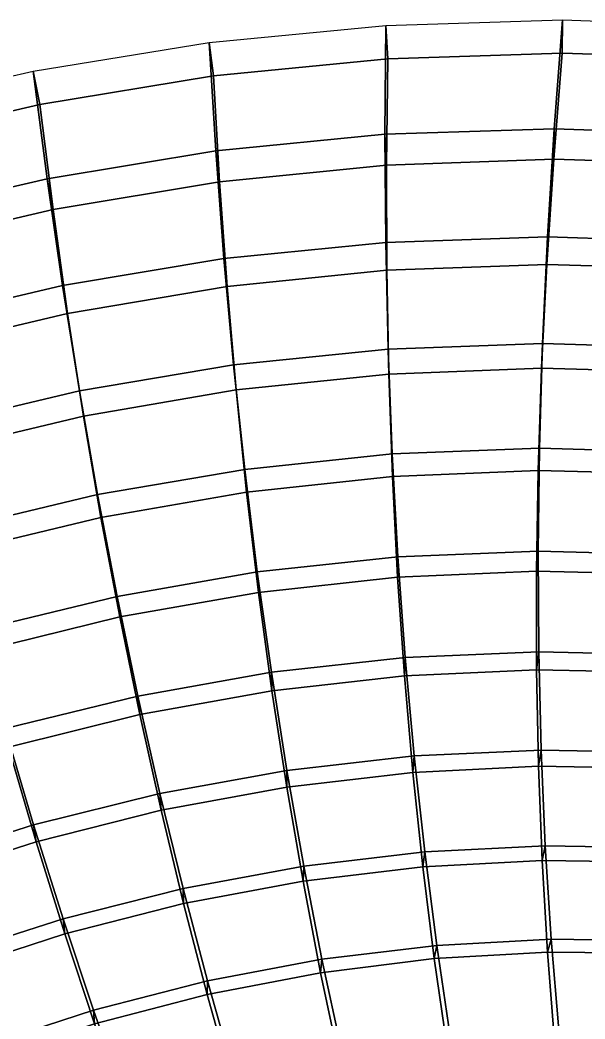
# Model space of a CAD drawing. Header units: metres. Extents: x -2184624 to 1125696, y -1900362 to 1900362.
# Drawn here: x -694878 to -334246, y 1262434 to 1900362 of the extents above; entities that cross this region are included whole.
import ezdxf

# ---------------------------------------------------------------- set-up
doc = ezdxf.new("R2010")
doc.units = ezdxf.units.M

msp = doc.modelspace()

# ---------------------------------------------------------------- linework, layer by layer
for points in [[(-569931, 1816729.9, 70168.75), (-574126.9, 1886046.1, 12712.228), (-461396.97, 1896931.4, 12806.218), (-461942.06, 1827356, 69357.95)], [(-571383.5, 1864664.4, -12712.228), (-574126.9, 1886046.1, 12712.228), (-461396.97, 1896931.4, 12806.218), (-460078.28, 1875638.9, -12806.218)], [(-461942.06, 1827356, 69357.95), (-461396.97, 1896931.4, 12806.218), (-348709.4, 1900361.6, 12905.815), (-354026.88, 1830823.5, 68517.164)], [(-460078.28, 1875638.9, -12806.218), (-461396.97, 1896931.4, 12806.218), (-461942.06, 1827356, 69357.95), (-460850, 1807739.5, 44878.945)], [(-460850, 1807739.5, 44878.945), (-461942.06, 1827356, 69357.95), (-461396.97, 1896931.4, 12806.218), (-460078.28, 1875638.9, -12806.218)], [(-460078.28, 1875638.9, -12806.218), (-461396.97, 1896931.4, 12806.218), (-348709.4, 1900361.6, 12905.815), (-348801.84, 1879269.9, -12905.815)], [(-348801.84, 1879269.9, -12905.815), (-348709.4, 1900361.6, 12905.815), (-354026.88, 1830823.5, 68517.164), (-354244.62, 1811391.8, 43828.227)], [(-354244.62, 1811391.8, 43828.227), (-354026.88, 1830823.5, 68517.164), (-348709.4, 1900361.6, 12905.815), (-348801.84, 1879269.9, -12905.815)], [(-354026.88, 1830823.5, 68517.164), (-348709.4, 1900361.6, 12905.815), (-236566.45, 1896336, 13011.312), (-246670.73, 1827132, 67645.53)], [(-348801.84, 1879269.9, -12905.815), (-348709.4, 1900361.6, 12905.815), (-236566.45, 1896336, 13011.312), (-238047.27, 1875557.5, -13011.312)], [(-677513.8, 1798973.6, 70950.87), (-686402.1, 1867736.5, 12623.59), (-574126.9, 1886046.1, 12712.228), (-569931, 1816729.9, 70168.75)], [(-682229.4, 1846375.8, -12623.59), (-686402.1, 1867736.5, 12623.59), (-574126.9, 1886046.1, 12712.228), (-571383.5, 1864664.4, -12712.228)], [(-571383.5, 1864664.4, -12712.228), (-574126.9, 1886046.1, 12712.228), (-569931, 1816729.9, 70168.75), (-567518.4, 1797033.4, 45887.91)], [(-567518.4, 1797033.4, 45887.91), (-569931, 1816729.9, 70168.75), (-574126.9, 1886046.1, 12712.228), (-571383.5, 1864664.4, -12712.228)], [(-567518.4, 1797033.4, 45887.91), (-571383.5, 1864664.4, -12712.228), (-460078.28, 1875638.9, -12806.218), (-460850, 1807739.5, 44878.945)], [(-460850, 1807739.5, 44878.945), (-460078.28, 1875638.9, -12806.218), (-348801.84, 1879269.9, -12905.815), (-354244.62, 1811391.8, 43828.227)], [(-354244.62, 1811391.8, 43828.227), (-348801.84, 1879269.9, -12905.815), (-238047.27, 1875557.5, -13011.312), (-248178.98, 1807991, 42734.223)], [(-784214.56, 1774145.4, 71704.57), (-797729.2, 1842064.1, 12540.068), (-686402.1, 1867736.5, 12623.59), (-677513.8, 1798973.6, 70950.87)], [(-792130.7, 1820833.1, -12540.068), (-797729.2, 1842064.1, 12540.068), (-686402.1, 1867736.5, 12623.59), (-682229.4, 1846375.8, -12623.59)], [(-682229.4, 1846375.8, -12623.59), (-686402.1, 1867736.5, 12623.59), (-677513.8, 1798973.6, 70950.87), (-673778.06, 1779299.9, 46857)], [(-673778.06, 1779299.9, 46857), (-677513.8, 1798973.6, 70950.87), (-686402.1, 1867736.5, 12623.59), (-682229.4, 1846375.8, -12623.59)], [(-673778.06, 1779299.9, 46857), (-682229.4, 1846375.8, -12623.59), (-571383.5, 1864664.4, -12712.228), (-567518.4, 1797033.4, 45887.91)], [(-779160.8, 1754595.6, 47786.938), (-792130.7, 1820833.1, -12540.068), (-682229.4, 1846375.8, -12623.59), (-673778.06, 1779299.9, 46857)], [(-564725.6, 1747965.8, 123217.63), (-569931, 1816729.9, 70168.75), (-461942.06, 1827356, 69357.95), (-461426.62, 1758331.9, 121488.4)], [(-567518.4, 1797033.4, 45887.91), (-569931, 1816729.9, 70168.75), (-461942.06, 1827356, 69357.95), (-460850, 1807739.5, 44878.945)], [(-460850, 1807739.5, 44878.945), (-461942.06, 1827356, 69357.95), (-569931, 1816729.9, 70168.75), (-567518.4, 1797033.4, 45887.91)], [(-461426.62, 1758331.9, 121488.4), (-461942.06, 1827356, 69357.95), (-354026.88, 1830823.5, 68517.164), (-358233.4, 1761833.9, 119692.305)], [(-460850, 1807739.5, 44878.945), (-461942.06, 1827356, 69357.95), (-354026.88, 1830823.5, 68517.164), (-354244.62, 1811391.8, 43828.227)], [(-354244.62, 1811391.8, 43828.227), (-354026.88, 1830823.5, 68517.164), (-461942.06, 1827356, 69357.95), (-460850, 1807739.5, 44878.945)], [(-460850, 1807739.5, 44878.945), (-461942.06, 1827356, 69357.95), (-461426.62, 1758331.9, 121488.4), (-460650.06, 1740641.1, 97641.68)], [(-460650.06, 1740641.1, 97641.68), (-461426.62, 1758331.9, 121488.4), (-461942.06, 1827356, 69357.95), (-460850, 1807739.5, 44878.945)], [(-354244.62, 1811391.8, 43828.227), (-354026.88, 1830823.5, 68517.164), (-358233.4, 1761833.9, 119692.305), (-358654.16, 1744327.1, 95627.555)], [(-358654.16, 1744327.1, 95627.555), (-358233.4, 1761833.9, 119692.305), (-354026.88, 1830823.5, 68517.164), (-354244.62, 1811391.8, 43828.227)], [(-358233.4, 1761833.9, 119692.305), (-354026.88, 1830823.5, 68517.164), (-246670.73, 1827132, 67645.53), (-255613.52, 1758473.2, 117825.12)], [(-354244.62, 1811391.8, 43828.227), (-354026.88, 1830823.5, 68517.164), (-246670.73, 1827132, 67645.53), (-248178.98, 1807991, 42734.223)], [(-248178.98, 1807991, 42734.223), (-246670.73, 1827132, 67645.53), (-354026.88, 1830823.5, 68517.164), (-354244.62, 1811391.8, 43828.227)], [(-667666.44, 1730762.2, 124881.97), (-677513.8, 1798973.6, 70950.87), (-569931, 1816729.9, 70168.75), (-564725.6, 1747965.8, 123217.63)], [(-673778.06, 1779299.9, 46857), (-677513.8, 1798973.6, 70950.87), (-569931, 1816729.9, 70168.75), (-567518.4, 1797033.4, 45887.91)], [(-567518.4, 1797033.4, 45887.91), (-569931, 1816729.9, 70168.75), (-677513.8, 1798973.6, 70950.87), (-673778.06, 1779299.9, 46857)], [(-567518.4, 1797033.4, 45887.91), (-569931, 1816729.9, 70168.75), (-564725.6, 1747965.8, 123217.63), (-562742.6, 1730189, 99576.77)], [(-562742.6, 1730189, 99576.77), (-564725.6, 1747965.8, 123217.63), (-569931, 1816729.9, 70168.75), (-567518.4, 1797033.4, 45887.91)], [(-562742.6, 1730189, 99576.77), (-567518.4, 1797033.4, 45887.91), (-460850, 1807739.5, 44878.945), (-460650.06, 1740641.1, 97641.68)], [(-460650.06, 1740641.1, 97641.68), (-460850, 1807739.5, 44878.945), (-354244.62, 1811391.8, 43828.227), (-358654.16, 1744327.1, 95627.555)], [(-358654.16, 1744327.1, 95627.555), (-354244.62, 1811391.8, 43828.227), (-248178.98, 1807991, 42734.223), (-257214.58, 1741250.2, 93529.414)], [(-769790.5, 1706774.8, 126482.67), (-784214.56, 1774145.4, 71704.57), (-677513.8, 1798973.6, 70950.87), (-667666.44, 1730762.2, 124881.97)], [(-779160.8, 1754595.6, 47786.938), (-784214.56, 1774145.4, 71704.57), (-677513.8, 1798973.6, 70950.87), (-673778.06, 1779299.9, 46857)], [(-673778.06, 1779299.9, 46857), (-677513.8, 1798973.6, 70950.87), (-784214.56, 1774145.4, 71704.57), (-779160.8, 1754595.6, 47786.938)], [(-673778.06, 1779299.9, 46857), (-677513.8, 1798973.6, 70950.87), (-667666.44, 1730762.2, 124881.97), (-664475.3, 1712995.5, 101435.375)], [(-664475.3, 1712995.5, 101435.375), (-667666.44, 1730762.2, 124881.97), (-677513.8, 1798973.6, 70950.87), (-673778.06, 1779299.9, 46857)], [(-664475.3, 1712995.5, 101435.375), (-673778.06, 1779299.9, 46857), (-567518.4, 1797033.4, 45887.91), (-562742.6, 1730189, 99576.77)], [(-765396.9, 1689112, 103219.25), (-779160.8, 1754595.6, 47786.938), (-673778.06, 1779299.9, 46857), (-664475.3, 1712995.5, 101435.375)], [(-459881.34, 1690261.4, 169125.3), (-461426.62, 1758331.9, 121488.4), (-358233.4, 1761833.9, 119692.305), (-361331.38, 1693804.5, 166369.38)], [(-460650.06, 1740641.1, 97641.68), (-461426.62, 1758331.9, 121488.4), (-358233.4, 1761833.9, 119692.305), (-358654.16, 1744327.1, 95627.555)], [(-358654.16, 1744327.1, 95627.555), (-358233.4, 1761833.9, 119692.305), (-461426.62, 1758331.9, 121488.4), (-460650.06, 1740641.1, 97641.68)], [(-358654.16, 1744327.1, 95627.555), (-358233.4, 1761833.9, 119692.305), (-361331.38, 1693804.5, 166369.38), (-361970.25, 1678026.5, 142852.28)], [(-361970.25, 1678026.5, 142852.28), (-361331.38, 1693804.5, 166369.38), (-358233.4, 1761833.9, 119692.305), (-358654.16, 1744327.1, 95627.555)], [(-361331.38, 1693804.5, 166369.38), (-358233.4, 1761833.9, 119692.305), (-255613.52, 1758473.2, 117825.12), (-263367.62, 1690779.8, 163501.48)], [(-358654.16, 1744327.1, 95627.555), (-358233.4, 1761833.9, 119692.305), (-255613.52, 1758473.2, 117825.12), (-257214.58, 1741250.2, 93529.414)], [(-257214.58, 1741250.2, 93529.414), (-255613.52, 1758473.2, 117825.12), (-358233.4, 1761833.9, 119692.305), (-358654.16, 1744327.1, 95627.555)], [(-558566.75, 1680146.1, 171775.36), (-564725.6, 1747965.8, 123217.63), (-461426.62, 1758331.9, 121488.4), (-459881.34, 1690261.4, 169125.3)], [(-562742.6, 1730189, 99576.77), (-564725.6, 1747965.8, 123217.63), (-461426.62, 1758331.9, 121488.4), (-460650.06, 1740641.1, 97641.68)], [(-460650.06, 1740641.1, 97641.68), (-461426.62, 1758331.9, 121488.4), (-564725.6, 1747965.8, 123217.63), (-562742.6, 1730189, 99576.77)], [(-460650.06, 1740641.1, 97641.68), (-461426.62, 1758331.9, 121488.4), (-459881.34, 1690261.4, 169125.3), (-459421.53, 1674297.9, 145832.98)], [(-459421.53, 1674297.9, 145832.98), (-459881.34, 1690261.4, 169125.3), (-461426.62, 1758331.9, 121488.4), (-460650.06, 1740641.1, 97641.68)], [(-656940.7, 1663483, 174323.25), (-667666.44, 1730762.2, 124881.97), (-564725.6, 1747965.8, 123217.63), (-558566.75, 1680146.1, 171775.36)], [(-664475.3, 1712995.5, 101435.375), (-667666.44, 1730762.2, 124881.97), (-564725.6, 1747965.8, 123217.63), (-562742.6, 1730189, 99576.77)], [(-562742.6, 1730189, 99576.77), (-564725.6, 1747965.8, 123217.63), (-667666.44, 1730762.2, 124881.97), (-664475.3, 1712995.5, 101435.375)], [(-562742.6, 1730189, 99576.77), (-564725.6, 1747965.8, 123217.63), (-558566.75, 1680146.1, 171775.36), (-557000.75, 1664089.1, 148695.33)], [(-557000.75, 1664089.1, 148695.33), (-558566.75, 1680146.1, 171775.36), (-564725.6, 1747965.8, 123217.63), (-562742.6, 1730189, 99576.77)], [(-459421.53, 1674297.9, 145832.98), (-460650.06, 1740641.1, 97641.68), (-358654.16, 1744327.1, 95627.555), (-361970.25, 1678026.5, 142852.28)], [(-361970.25, 1678026.5, 142852.28), (-358654.16, 1744327.1, 95627.555), (-257214.58, 1741250.2, 93529.414), (-265090.12, 1675281.2, 139746.39)], [(-557000.75, 1664089.1, 148695.33), (-562742.6, 1730189, 99576.77), (-460650.06, 1740641.1, 97641.68), (-459421.53, 1674297.9, 145832.98)], [(-754561.44, 1640321.9, 176772), (-769790.5, 1706774.8, 126482.67), (-667666.44, 1730762.2, 124881.97), (-656940.7, 1663483, 174323.25)], [(-765396.9, 1689112, 103219.25), (-769790.5, 1706774.8, 126482.67), (-667666.44, 1730762.2, 124881.97), (-664475.3, 1712995.5, 101435.375)], [(-664475.3, 1712995.5, 101435.375), (-667666.44, 1730762.2, 124881.97), (-769790.5, 1706774.8, 126482.67), (-765396.9, 1689112, 103219.25)], [(-664475.3, 1712995.5, 101435.375), (-667666.44, 1730762.2, 124881.97), (-656940.7, 1663483, 174323.25), (-654267.7, 1647422.8, 151443.6)], [(-654267.7, 1647422.8, 151443.6), (-656940.7, 1663483, 174323.25), (-667666.44, 1730762.2, 124881.97), (-664475.3, 1712995.5, 101435.375)], [(-654267.7, 1647422.8, 151443.6), (-664475.3, 1712995.5, 101435.375), (-562742.6, 1730189, 99576.77), (-557000.75, 1664089.1, 148695.33)], [(-750787.3, 1624345.6, 154081.4), (-765396.9, 1689112, 103219.25), (-664475.3, 1712995.5, 101435.375), (-654267.7, 1647422.8, 151443.6)], [(-457296.6, 1623298.4, 212421.2), (-459881.34, 1690261.4, 169125.3), (-361331.38, 1693804.5, 166369.38), (-363297.53, 1626891.1, 208712.38)], [(-459421.53, 1674297.9, 145832.98), (-459881.34, 1690261.4, 169125.3), (-361331.38, 1693804.5, 166369.38), (-361970.25, 1678026.5, 142852.28)], [(-361970.25, 1678026.5, 142852.28), (-361331.38, 1693804.5, 166369.38), (-459881.34, 1690261.4, 169125.3), (-459421.53, 1674297.9, 145832.98)], [(-361970.25, 1678026.5, 142852.28), (-361331.38, 1693804.5, 166369.38), (-363297.53, 1626891.1, 208712.38), (-364169.53, 1612672.1, 185676.16)], [(-364169.53, 1612672.1, 185676.16), (-363297.53, 1626891.1, 208712.38), (-361331.38, 1693804.5, 166369.38), (-361970.25, 1678026.5, 142852.28)], [(-363297.53, 1626891.1, 208712.38), (-361331.38, 1693804.5, 166369.38), (-263367.62, 1690779.8, 163501.48), (-269894.38, 1624206, 204850.28)], [(-361970.25, 1678026.5, 142852.28), (-361331.38, 1693804.5, 166369.38), (-263367.62, 1690779.8, 163501.48), (-265090.12, 1675281.2, 139746.39)], [(-265090.12, 1675281.2, 139746.39), (-263367.62, 1690779.8, 163501.48), (-361331.38, 1693804.5, 166369.38), (-361970.25, 1678026.5, 142852.28)], [(-551457.7, 1613423.1, 215984.77), (-558566.75, 1680146.1, 171775.36), (-459881.34, 1690261.4, 169125.3), (-457296.6, 1623298.4, 212421.2)], [(-557000.75, 1664089.1, 148695.33), (-558566.75, 1680146.1, 171775.36), (-459881.34, 1690261.4, 169125.3), (-459421.53, 1674297.9, 145832.98)], [(-459421.53, 1674297.9, 145832.98), (-459881.34, 1690261.4, 169125.3), (-558566.75, 1680146.1, 171775.36), (-557000.75, 1664089.1, 148695.33)], [(-459421.53, 1674297.9, 145832.98), (-459881.34, 1690261.4, 169125.3), (-457296.6, 1623298.4, 212421.2), (-457156.66, 1608890.4, 189615.14)], [(-457156.66, 1608890.4, 189615.14), (-457296.6, 1623298.4, 212421.2), (-459881.34, 1690261.4, 169125.3), (-459421.53, 1674297.9, 145832.98)], [(-645351.1, 1597284.8, 219409.08), (-656940.7, 1663483, 174323.25), (-558566.75, 1680146.1, 171775.36), (-551457.7, 1613423.1, 215984.77)], [(-654267.7, 1647422.8, 151443.6), (-656940.7, 1663483, 174323.25), (-558566.75, 1680146.1, 171775.36), (-557000.75, 1664089.1, 148695.33)], [(-557000.75, 1664089.1, 148695.33), (-558566.75, 1680146.1, 171775.36), (-656940.7, 1663483, 174323.25), (-654267.7, 1647422.8, 151443.6)], [(-557000.75, 1664089.1, 148695.33), (-558566.75, 1680146.1, 171775.36), (-551457.7, 1613423.1, 215984.77), (-550299.56, 1598913.4, 193396.17)], [(-550299.56, 1598913.4, 193396.17), (-551457.7, 1613423.1, 215984.77), (-558566.75, 1680146.1, 171775.36), (-557000.75, 1664089.1, 148695.33)], [(-457156.66, 1608890.4, 189615.14), (-459421.53, 1674297.9, 145832.98), (-361970.25, 1678026.5, 142852.28), (-364169.53, 1612672.1, 185676.16)], [(-364169.53, 1612672.1, 185676.16), (-361970.25, 1678026.5, 142852.28), (-265090.12, 1675281.2, 139746.39), (-271765.2, 1610265.5, 181570.5)], [(-550299.56, 1598913.4, 193396.17), (-557000.75, 1664089.1, 148695.33), (-459421.53, 1674297.9, 145832.98), (-457156.66, 1608890.4, 189615.14)], [(-738551.44, 1574930.5, 222698.05), (-754561.44, 1640321.9, 176772), (-656940.7, 1663483, 174323.25), (-645351.1, 1597284.8, 219409.08)], [(-750787.3, 1624345.6, 154081.4), (-754561.44, 1640321.9, 176772), (-656940.7, 1663483, 174323.25), (-654267.7, 1647422.8, 151443.6)], [(-654267.7, 1647422.8, 151443.6), (-656940.7, 1663483, 174323.25), (-754561.44, 1640321.9, 176772), (-750787.3, 1624345.6, 154081.4)], [(-654267.7, 1647422.8, 151443.6), (-656940.7, 1663483, 174323.25), (-645351.1, 1597284.8, 219409.08), (-643174.9, 1582757.8, 197025.89)], [(-643174.9, 1582757.8, 197025.89), (-645351.1, 1597284.8, 219409.08), (-656940.7, 1663483, 174323.25), (-654267.7, 1647422.8, 151443.6)], [(-643174.9, 1582757.8, 197025.89), (-654267.7, 1647422.8, 151443.6), (-557000.75, 1664089.1, 148695.33), (-550299.56, 1598913.4, 193396.17)], [(-735363.3, 1560468.2, 200508.73), (-750787.3, 1624345.6, 154081.4), (-654267.7, 1647422.8, 151443.6), (-643174.9, 1582757.8, 197025.89)], [(-453667.4, 1557584.4, 251546.5), (-457296.6, 1623298.4, 212421.2), (-363297.53, 1626891.1, 208712.38), (-364114.47, 1561234.1, 246901.97)], [(-457156.66, 1608890.4, 189615.14), (-457296.6, 1623298.4, 212421.2), (-363297.53, 1626891.1, 208712.38), (-364169.53, 1612672.1, 185676.16)], [(-364169.53, 1612672.1, 185676.16), (-363297.53, 1626891.1, 208712.38), (-457296.6, 1623298.4, 212421.2), (-457156.66, 1608890.4, 189615.14)], [(-364169.53, 1612672.1, 185676.16), (-363297.53, 1626891.1, 208712.38), (-364114.47, 1561234.1, 246901.97), (-365234.78, 1548428.1, 224288.28)], [(-365234.78, 1548428.1, 224288.28), (-364114.47, 1561234.1, 246901.97), (-363297.53, 1626891.1, 208712.38), (-364169.53, 1612672.1, 185676.16)], [(-364169.53, 1612672.1, 185676.16), (-363297.53, 1626891.1, 208712.38), (-269894.38, 1624206, 204850.28), (-271765.2, 1610265.5, 181570.5)], [(-271765.2, 1610265.5, 181570.5), (-269894.38, 1624206, 204850.28), (-363297.53, 1626891.1, 208712.38), (-364169.53, 1612672.1, 185676.16)], [(-364114.47, 1561234.1, 246901.97), (-363297.53, 1626891.1, 208712.38), (-269894.38, 1624206, 204850.28), (-275163.78, 1558893, 242063)], [(-543405.44, 1547935.1, 256006.86), (-551457.7, 1613423.1, 215984.77), (-457296.6, 1623298.4, 212421.2), (-453667.4, 1557584.4, 251546.5)], [(-550299.56, 1598913.4, 193396.17), (-551457.7, 1613423.1, 215984.77), (-457296.6, 1623298.4, 212421.2), (-457156.66, 1608890.4, 189615.14)], [(-457156.66, 1608890.4, 189615.14), (-457296.6, 1623298.4, 212421.2), (-551457.7, 1613423.1, 215984.77), (-550299.56, 1598913.4, 193396.17)], [(-457156.66, 1608890.4, 189615.14), (-457296.6, 1623298.4, 212421.2), (-453667.4, 1557584.4, 251546.5), (-453851.9, 1544584.1, 229167.03)], [(-453851.9, 1544584.1, 229167.03), (-453667.4, 1557584.4, 251546.5), (-457296.6, 1623298.4, 212421.2), (-457156.66, 1608890.4, 189615.14)], [(-632915.75, 1532305.2, 260291.06), (-645351.1, 1597284.8, 219409.08), (-551457.7, 1613423.1, 215984.77), (-543405.44, 1547935.1, 256006.86)], [(-643174.9, 1582757.8, 197025.89), (-645351.1, 1597284.8, 219409.08), (-551457.7, 1613423.1, 215984.77), (-550299.56, 1598913.4, 193396.17)], [(-550299.56, 1598913.4, 193396.17), (-551457.7, 1613423.1, 215984.77), (-645351.1, 1597284.8, 219409.08), (-643174.9, 1582757.8, 197025.89)], [(-550299.56, 1598913.4, 193396.17), (-551457.7, 1613423.1, 215984.77), (-543405.44, 1547935.1, 256006.86), (-542649.2, 1534823.4, 233848.83)], [(-542649.2, 1534823.4, 233848.83), (-543405.44, 1547935.1, 256006.86), (-551457.7, 1613423.1, 215984.77), (-550299.56, 1598913.4, 193396.17)], [(-542649.2, 1534823.4, 233848.83), (-550299.56, 1598913.4, 193396.17), (-457156.66, 1608890.4, 189615.14), (-453851.9, 1544584.1, 229167.03)], [(-453851.9, 1544584.1, 229167.03), (-457156.66, 1608890.4, 189615.14), (-364169.53, 1612672.1, 185676.16), (-365234.78, 1548428.1, 224288.28)], [(-365234.78, 1548428.1, 224288.28), (-364169.53, 1612672.1, 185676.16), (-271765.2, 1610265.5, 181570.5), (-277208.47, 1546366.2, 219201.69)], [(-721790.44, 1510736.5, 264404.1), (-738551.44, 1574930.5, 222698.05), (-645351.1, 1597284.8, 219409.08), (-632915.75, 1532305.2, 260291.06)], [(-735363.3, 1560468.2, 200508.73), (-738551.44, 1574930.5, 222698.05), (-645351.1, 1597284.8, 219409.08), (-643174.9, 1582757.8, 197025.89)], [(-643174.9, 1582757.8, 197025.89), (-645351.1, 1597284.8, 219409.08), (-738551.44, 1574930.5, 222698.05), (-735363.3, 1560468.2, 200508.73)], [(-643174.9, 1582757.8, 197025.89), (-645351.1, 1597284.8, 219409.08), (-632915.75, 1532305.2, 260291.06), (-631219.75, 1519162.2, 238342.34)], [(-631219.75, 1519162.2, 238342.34), (-632915.75, 1532305.2, 260291.06), (-645351.1, 1597284.8, 219409.08), (-643174.9, 1582757.8, 197025.89)], [(-631219.75, 1519162.2, 238342.34), (-643174.9, 1582757.8, 197025.89), (-550299.56, 1598913.4, 193396.17), (-542649.2, 1534823.4, 233848.83)], [(-719161.06, 1497639.2, 242653.03), (-735363.3, 1560468.2, 200508.73), (-643174.9, 1582757.8, 197025.89), (-631219.75, 1519162.2, 238342.34)], [(-534424.1, 1483809.4, 292014.62), (-543405.44, 1547935.1, 256006.86), (-453667.4, 1557584.4, 251546.5), (-448997.38, 1493243.8, 286682.56)], [(-542649.2, 1534823.4, 233848.83), (-543405.44, 1547935.1, 256006.86), (-453667.4, 1557584.4, 251546.5), (-453851.9, 1544584.1, 229167.03)], [(-453851.9, 1544584.1, 229167.03), (-453667.4, 1557584.4, 251546.5), (-543405.44, 1547935.1, 256006.86), (-542649.2, 1534823.4, 233848.83)], [(-453851.9, 1544584.1, 229167.03), (-453667.4, 1557584.4, 251546.5), (-364114.47, 1561234.1, 246901.97), (-365234.78, 1548428.1, 224288.28)], [(-365234.78, 1548428.1, 224288.28), (-364114.47, 1561234.1, 246901.97), (-453667.4, 1557584.4, 251546.5), (-453851.9, 1544584.1, 229167.03)], [(-453851.9, 1544584.1, 229167.03), (-453667.4, 1557584.4, 251546.5), (-448997.38, 1493243.8, 286682.56), (-449512.62, 1481523, 264677.3)], [(-449512.62, 1481523, 264677.3), (-448997.38, 1493243.8, 286682.56), (-453667.4, 1557584.4, 251546.5), (-453851.9, 1544584.1, 229167.03)], [(-448997.38, 1493243.8, 286682.56), (-453667.4, 1557584.4, 251546.5), (-364114.47, 1561234.1, 246901.97), (-363774.5, 1496958.4, 281128.9)], [(-365234.78, 1548428.1, 224288.28), (-364114.47, 1561234.1, 246901.97), (-363774.5, 1496958.4, 281128.9), (-365158.5, 1485438.1, 258886.72)], [(-365158.5, 1485438.1, 258886.72), (-363774.5, 1496958.4, 281128.9), (-364114.47, 1561234.1, 246901.97), (-365234.78, 1548428.1, 224288.28)], [(-365234.78, 1548428.1, 224288.28), (-364114.47, 1561234.1, 246901.97), (-275163.78, 1558893, 242063), (-277208.47, 1546366.2, 219201.69)], [(-277208.47, 1546366.2, 219201.69), (-275163.78, 1558893, 242063), (-364114.47, 1561234.1, 246901.97), (-365234.78, 1548428.1, 224288.28)], [(-363774.5, 1496958.4, 281128.9), (-364114.47, 1561234.1, 246901.97), (-275163.78, 1558893, 242063), (-279155.9, 1494961.8, 275341.3)], [(-619658.8, 1468669, 297133.8), (-632915.75, 1532305.2, 260291.06), (-543405.44, 1547935.1, 256006.86), (-534424.1, 1483809.4, 292014.62)], [(-631219.75, 1519162.2, 238342.34), (-632915.75, 1532305.2, 260291.06), (-543405.44, 1547935.1, 256006.86), (-542649.2, 1534823.4, 233848.83)], [(-542649.2, 1534823.4, 233848.83), (-543405.44, 1547935.1, 256006.86), (-632915.75, 1532305.2, 260291.06), (-631219.75, 1519162.2, 238342.34)], [(-542649.2, 1534823.4, 233848.83), (-543405.44, 1547935.1, 256006.86), (-534424.1, 1483809.4, 292014.62), (-534066.75, 1471966.6, 270233.7)], [(-534066.75, 1471966.6, 270233.7), (-534424.1, 1483809.4, 292014.62), (-543405.44, 1547935.1, 256006.86), (-542649.2, 1534823.4, 233848.83)], [(-534066.75, 1471966.6, 270233.7), (-542649.2, 1534823.4, 233848.83), (-453851.9, 1544584.1, 229167.03), (-449512.62, 1481523, 264677.3)], [(-449512.62, 1481523, 264677.3), (-453851.9, 1544584.1, 229167.03), (-365234.78, 1548428.1, 224288.28), (-365158.5, 1485438.1, 258886.72)], [(-365158.5, 1485438.1, 258886.72), (-365234.78, 1548428.1, 224288.28), (-277208.47, 1546366.2, 219201.69), (-281398.97, 1483724, 252848.88)], [(-704310.94, 1447862, 302047.56), (-721790.44, 1510736.5, 264404.1), (-632915.75, 1532305.2, 260291.06), (-619658.8, 1468669, 297133.8)], [(-719161.06, 1497639.2, 242653.03), (-721790.44, 1510736.5, 264404.1), (-632915.75, 1532305.2, 260291.06), (-631219.75, 1519162.2, 238342.34)], [(-631219.75, 1519162.2, 238342.34), (-632915.75, 1532305.2, 260291.06), (-721790.44, 1510736.5, 264404.1), (-719161.06, 1497639.2, 242653.03)], [(-631219.75, 1519162.2, 238342.34), (-632915.75, 1532305.2, 260291.06), (-619658.8, 1468669, 297133.8), (-618430.56, 1456780.5, 275565)], [(-618430.56, 1456780.5, 275565), (-619658.8, 1468669, 297133.8), (-632915.75, 1532305.2, 260291.06), (-631219.75, 1519162.2, 238342.34)], [(-618430.56, 1456780.5, 275565), (-631219.75, 1519162.2, 238342.34), (-542649.2, 1534823.4, 233848.83), (-534066.75, 1471966.6, 270233.7)], [(-702218.7, 1436000.5, 280679.3), (-719161.06, 1497639.2, 242653.03), (-631219.75, 1519162.2, 238342.34), (-618430.56, 1456780.5, 275565)], [(-524532.7, 1421154.4, 324189.28), (-534424.1, 1483809.4, 292014.62), (-448997.38, 1493243.8, 286682.56), (-443296.75, 1430386.6, 318018.7)], [(-534066.75, 1471966.6, 270233.7), (-534424.1, 1483809.4, 292014.62), (-448997.38, 1493243.8, 286682.56), (-449512.62, 1481523, 264677.3)], [(-449512.62, 1481523, 264677.3), (-448997.38, 1493243.8, 286682.56), (-534424.1, 1483809.4, 292014.62), (-534066.75, 1471966.6, 270233.7)], [(-449512.62, 1481523, 264677.3), (-448997.38, 1493243.8, 286682.56), (-363774.5, 1496958.4, 281128.9), (-365158.5, 1485438.1, 258886.72)], [(-365158.5, 1485438.1, 258886.72), (-363774.5, 1496958.4, 281128.9), (-448997.38, 1493243.8, 286682.56), (-449512.62, 1481523, 264677.3)], [(-449512.62, 1481523, 264677.3), (-448997.38, 1493243.8, 286682.56), (-443296.75, 1430386.6, 318018.7), (-444150.25, 1419833.9, 296341.88)], [(-444150.25, 1419833.9, 296341.88), (-443296.75, 1430386.6, 318018.7), (-448997.38, 1493243.8, 286682.56), (-449512.62, 1481523, 264677.3)], [(-443296.75, 1430386.6, 318018.7), (-448997.38, 1493243.8, 286682.56), (-363774.5, 1496958.4, 281128.9), (-362279.2, 1434170.9, 311591)], [(-365158.5, 1485438.1, 258886.72), (-363774.5, 1496958.4, 281128.9), (-362279.2, 1434170.9, 311591), (-363942.5, 1423826.6, 289675.75)], [(-363942.5, 1423826.6, 289675.75), (-362279.2, 1434170.9, 311591), (-363774.5, 1496958.4, 281128.9), (-365158.5, 1485438.1, 258886.72)], [(-365158.5, 1485438.1, 258886.72), (-363774.5, 1496958.4, 281128.9), (-279155.9, 1494961.8, 275341.3), (-281398.97, 1483724, 252848.88)], [(-281398.97, 1483724, 252848.88), (-279155.9, 1494961.8, 275341.3), (-363774.5, 1496958.4, 281128.9), (-365158.5, 1485438.1, 258886.72)], [(-362279.2, 1434170.9, 311591), (-363774.5, 1496958.4, 281128.9), (-279155.9, 1494961.8, 275341.3), (-281862.9, 1432517.2, 304891.03)], [(-605608, 1406485.9, 330112.47), (-619658.8, 1468669, 297133.8), (-534424.1, 1483809.4, 292014.62), (-524532.7, 1421154.4, 324189.28)], [(-618430.56, 1456780.5, 275565), (-619658.8, 1468669, 297133.8), (-534424.1, 1483809.4, 292014.62), (-534066.75, 1471966.6, 270233.7)], [(-534066.75, 1471966.6, 270233.7), (-534424.1, 1483809.4, 292014.62), (-619658.8, 1468669, 297133.8), (-618430.56, 1456780.5, 275565)], [(-534066.75, 1471966.6, 270233.7), (-534424.1, 1483809.4, 292014.62), (-524532.7, 1421154.4, 324189.28), (-524573.7, 1410468.6, 302738.47)], [(-524573.7, 1410468.6, 302738.47), (-524532.7, 1421154.4, 324189.28), (-534424.1, 1483809.4, 292014.62), (-534066.75, 1471966.6, 270233.7)], [(-524573.7, 1410468.6, 302738.47), (-534066.75, 1471966.6, 270233.7), (-449512.62, 1481523, 264677.3), (-444150.25, 1419833.9, 296341.88)], [(-444150.25, 1419833.9, 296341.88), (-449512.62, 1481523, 264677.3), (-365158.5, 1485438.1, 258886.72), (-363942.5, 1423826.6, 289675.75)], [(-363942.5, 1423826.6, 289675.75), (-365158.5, 1485438.1, 258886.72), (-281398.97, 1483724, 252848.88), (-284328.1, 1422460, 282724.34)], [(-686149.5, 1386416, 335796.78), (-704310.94, 1447862, 302047.56), (-619658.8, 1468669, 297133.8), (-605608, 1406485.9, 330112.47)], [(-702218.7, 1436000.5, 280679.3), (-704310.94, 1447862, 302047.56), (-619658.8, 1468669, 297133.8), (-618430.56, 1456780.5, 275565)], [(-618430.56, 1456780.5, 275565), (-619658.8, 1468669, 297133.8), (-704310.94, 1447862, 302047.56), (-702218.7, 1436000.5, 280679.3)], [(-618430.56, 1456780.5, 275565), (-619658.8, 1468669, 297133.8), (-605608, 1406485.9, 330112.47), (-604839, 1395739.6, 308875.66)], [(-604839, 1395739.6, 308875.66), (-605608, 1406485.9, 330112.47), (-619658.8, 1468669, 297133.8), (-618430.56, 1456780.5, 275565)], [(-604839, 1395739.6, 308875.66), (-618430.56, 1456780.5, 275565), (-534066.75, 1471966.6, 270233.7), (-524573.7, 1410468.6, 302738.47)], [(-684577.6, 1375678.2, 314762.4), (-702218.7, 1436000.5, 280679.3), (-618430.56, 1456780.5, 275565), (-604839, 1395739.6, 308875.66)], [(-765789.2, 1361004, 341245.7), (-787996.2, 1421451.1, 306758.84), (-704310.94, 1447862, 302047.56), (-686149.5, 1386416, 335796.78)], [(-702218.7, 1436000.5, 280679.3), (-704310.94, 1447862, 302047.56), (-686149.5, 1386416, 335796.78), (-684577.6, 1375678.2, 314762.4)], [(-684577.6, 1375678.2, 314762.4), (-686149.5, 1386416, 335796.78), (-704310.94, 1447862, 302047.56), (-702218.7, 1436000.5, 280679.3)], [(-763425.94, 1350341.2, 320402.7), (-785051.56, 1409686.6, 285579.9), (-702218.7, 1436000.5, 280679.3), (-684577.6, 1375678.2, 314762.4)], [(-524573.7, 1410468.6, 302738.47), (-524532.7, 1421154.4, 324189.28), (-443296.75, 1430386.6, 318018.7), (-444150.25, 1419833.9, 296341.88)], [(-444150.25, 1419833.9, 296341.88), (-443296.75, 1430386.6, 318018.7), (-524532.7, 1421154.4, 324189.28), (-524573.7, 1410468.6, 302738.47)], [(-513758.3, 1360063, 352718.53), (-524532.7, 1421154.4, 324189.28), (-443296.75, 1430386.6, 318018.7), (-436585.4, 1369103.8, 345748.8)], [(-444150.25, 1419833.9, 296341.88), (-443296.75, 1430386.6, 318018.7), (-362279.2, 1434170.9, 311591), (-363942.5, 1423826.6, 289675.75)], [(-363942.5, 1423826.6, 289675.75), (-362279.2, 1434170.9, 311591), (-443296.75, 1430386.6, 318018.7), (-444150.25, 1419833.9, 296341.88)], [(-444150.25, 1419833.9, 296341.88), (-443296.75, 1430386.6, 318018.7), (-436585.4, 1369103.8, 345748.8), (-437786.03, 1359622.5, 324360.38)], [(-437786.03, 1359622.5, 324360.38), (-436585.4, 1369103.8, 345748.8), (-443296.75, 1430386.6, 318018.7), (-444150.25, 1419833.9, 296341.88)], [(-436585.4, 1369103.8, 345748.8), (-443296.75, 1430386.6, 318018.7), (-362279.2, 1434170.9, 311591), (-359641, 1372960.5, 338488.34)], [(-363942.5, 1423826.6, 289675.75), (-362279.2, 1434170.9, 311591), (-359641, 1372960.5, 338488.34), (-361599.7, 1363696.5, 316861.16)], [(-361599.7, 1363696.5, 316861.16), (-359641, 1372960.5, 338488.34), (-362279.2, 1434170.9, 311591), (-363942.5, 1423826.6, 289675.75)], [(-363942.5, 1423826.6, 289675.75), (-362279.2, 1434170.9, 311591), (-281862.9, 1432517.2, 304891.03), (-284328.1, 1422460, 282724.34)], [(-284328.1, 1422460, 282724.34), (-281862.9, 1432517.2, 304891.03), (-362279.2, 1434170.9, 311591), (-363942.5, 1423826.6, 289675.75)], [(-359641, 1372960.5, 338488.34), (-362279.2, 1434170.9, 311591), (-281862.9, 1432517.2, 304891.03), (-283290.03, 1371646, 330920.03)], [(-437786.03, 1359622.5, 324360.38), (-444150.25, 1419833.9, 296341.88), (-363942.5, 1423826.6, 289675.75), (-361599.7, 1363696.5, 316861.16)], [(-361599.7, 1363696.5, 316861.16), (-363942.5, 1423826.6, 289675.75), (-284328.1, 1422460, 282724.34), (-286000.34, 1362674.8, 309041.53)], [(-590797.3, 1345848.1, 359408.44), (-605608, 1406485.9, 330112.47), (-524532.7, 1421154.4, 324189.28), (-513758.3, 1360063, 352718.53)], [(-604839, 1395739.6, 308875.66), (-605608, 1406485.9, 330112.47), (-524532.7, 1421154.4, 324189.28), (-524573.7, 1410468.6, 302738.47)], [(-524573.7, 1410468.6, 302738.47), (-524532.7, 1421154.4, 324189.28), (-605608, 1406485.9, 330112.47), (-604839, 1395739.6, 308875.66)], [(-524573.7, 1410468.6, 302738.47), (-524532.7, 1421154.4, 324189.28), (-513758.3, 1360063, 352718.53), (-514199.44, 1350437, 331556.66)], [(-514199.44, 1350437, 331556.66), (-513758.3, 1360063, 352718.53), (-524532.7, 1421154.4, 324189.28), (-524573.7, 1410468.6, 302738.47)], [(-514199.44, 1350437, 331556.66), (-524573.7, 1410468.6, 302738.47), (-444150.25, 1419833.9, 296341.88), (-437786.03, 1359622.5, 324360.38)], [(-590482.06, 1336146.6, 338461.44), (-604839, 1395739.6, 308875.66), (-524573.7, 1410468.6, 302738.47), (-514199.44, 1350437, 331556.66)], [(-667346.2, 1326491.5, 365826.9), (-686149.5, 1386416, 335796.78), (-605608, 1406485.9, 330112.47), (-590797.3, 1345848.1, 359408.44)], [(-684577.6, 1375678.2, 314762.4), (-686149.5, 1386416, 335796.78), (-605608, 1406485.9, 330112.47), (-604839, 1395739.6, 308875.66)], [(-604839, 1395739.6, 308875.66), (-605608, 1406485.9, 330112.47), (-686149.5, 1386416, 335796.78), (-684577.6, 1375678.2, 314762.4)], [(-604839, 1395739.6, 308875.66), (-605608, 1406485.9, 330112.47), (-590797.3, 1345848.1, 359408.44), (-590482.06, 1336146.6, 338461.44)], [(-590482.06, 1336146.6, 338461.44), (-590797.3, 1345848.1, 359408.44), (-605608, 1406485.9, 330112.47), (-604839, 1395739.6, 308875.66)], [(-666282.2, 1316780.5, 345083.34), (-684577.6, 1375678.2, 314762.4), (-604839, 1395739.6, 308875.66), (-590482.06, 1336146.6, 338461.44)], [(-743054.06, 1302046.8, 371979.72), (-765789.2, 1361004, 341245.7), (-686149.5, 1386416, 335796.78), (-667346.2, 1326491.5, 365826.9)], [(-763425.94, 1350341.2, 320402.7), (-765789.2, 1361004, 341245.7), (-686149.5, 1386416, 335796.78), (-684577.6, 1375678.2, 314762.4)], [(-684577.6, 1375678.2, 314762.4), (-686149.5, 1386416, 335796.78), (-765789.2, 1361004, 341245.7), (-763425.94, 1350341.2, 320402.7)], [(-684577.6, 1375678.2, 314762.4), (-686149.5, 1386416, 335796.78), (-667346.2, 1326491.5, 365826.9), (-666282.2, 1316780.5, 345083.34)], [(-666282.2, 1316780.5, 345083.34), (-667346.2, 1326491.5, 365826.9), (-686149.5, 1386416, 335796.78), (-684577.6, 1375678.2, 314762.4)], [(-741252.7, 1292389.2, 351428.66), (-763425.94, 1350341.2, 320402.7), (-684577.6, 1375678.2, 314762.4), (-666282.2, 1316780.5, 345083.34)], [(-437786.03, 1359622.5, 324360.38), (-436585.4, 1369103.8, 345748.8), (-359641, 1372960.5, 338488.34), (-361599.7, 1363696.5, 316861.16)], [(-361599.7, 1363696.5, 316861.16), (-359641, 1372960.5, 338488.34), (-436585.4, 1369103.8, 345748.8), (-437786.03, 1359622.5, 324360.38)], [(-428891.34, 1309468.1, 370067.25), (-436585.4, 1369103.8, 345748.8), (-359641, 1372960.5, 338488.34), (-355882.53, 1313399.1, 362020.03)], [(-361599.7, 1363696.5, 316861.16), (-359641, 1372960.5, 338488.34), (-355882.53, 1313399.1, 362020.03), (-358153.03, 1305131.9, 340646.9)], [(-358153.03, 1305131.9, 340646.9), (-355882.53, 1313399.1, 362020.03), (-359641, 1372960.5, 338488.34), (-361599.7, 1363696.5, 316861.16)], [(-361599.7, 1363696.5, 316861.16), (-359641, 1372960.5, 338488.34), (-283290.03, 1371646, 330920.03), (-286000.34, 1362674.8, 309041.53)], [(-286000.34, 1362674.8, 309041.53), (-283290.03, 1371646, 330920.03), (-359641, 1372960.5, 338488.34), (-361599.7, 1363696.5, 316861.16)], [(-355882.53, 1313399.1, 362020.03), (-359641, 1372960.5, 338488.34), (-283290.03, 1371646, 330920.03), (-283455.75, 1312415.6, 353632.22)], [(-514199.44, 1350437, 331556.66), (-513758.3, 1360063, 352718.53), (-436585.4, 1369103.8, 345748.8), (-437786.03, 1359622.5, 324360.38)], [(-437786.03, 1359622.5, 324360.38), (-436585.4, 1369103.8, 345748.8), (-513758.3, 1360063, 352718.53), (-514199.44, 1350437, 331556.66)], [(-502133.56, 1300610, 377791.34), (-513758.3, 1360063, 352718.53), (-436585.4, 1369103.8, 345748.8), (-428891.34, 1309468.1, 370067.25)], [(-437786.03, 1359622.5, 324360.38), (-436585.4, 1369103.8, 345748.8), (-428891.34, 1309468.1, 370067.25), (-430449.28, 1300974.1, 348932)], [(-430449.28, 1300974.1, 348932), (-428891.34, 1309468.1, 370067.25), (-436585.4, 1369103.8, 345748.8), (-437786.03, 1359622.5, 324360.38)], [(-575264.75, 1286832, 385205.03), (-590797.3, 1345848.1, 359408.44), (-513758.3, 1360063, 352718.53), (-502133.56, 1300610, 377791.34)], [(-590482.06, 1336146.6, 338461.44), (-590797.3, 1345848.1, 359408.44), (-513758.3, 1360063, 352718.53), (-514199.44, 1350437, 331556.66)], [(-514199.44, 1350437, 331556.66), (-513758.3, 1360063, 352718.53), (-590797.3, 1345848.1, 359408.44), (-590482.06, 1336146.6, 338461.44)], [(-514199.44, 1350437, 331556.66), (-513758.3, 1360063, 352718.53), (-502133.56, 1300610, 377791.34), (-502978.62, 1291959, 356882.22)], [(-502978.62, 1291959, 356882.22), (-502133.56, 1300610, 377791.34), (-513758.3, 1360063, 352718.53), (-514199.44, 1350437, 331556.66)], [(-502978.62, 1291959, 356882.22), (-514199.44, 1350437, 331556.66), (-437786.03, 1359622.5, 324360.38), (-430449.28, 1300974.1, 348932)], [(-430449.28, 1300974.1, 348932), (-437786.03, 1359622.5, 324360.38), (-361599.7, 1363696.5, 316861.16), (-358153.03, 1305131.9, 340646.9)], [(-358153.03, 1305131.9, 340646.9), (-361599.7, 1363696.5, 316861.16), (-286000.34, 1362674.8, 309041.53), (-286433.88, 1304448.4, 332009.22)], [(-575400.9, 1278090.5, 364510.66), (-590482.06, 1336146.6, 338461.44), (-514199.44, 1350437, 331556.66), (-502978.62, 1291959, 356882.22)], [(-647945.4, 1268163.8, 392317.56), (-667346.2, 1326491.5, 365826.9), (-590797.3, 1345848.1, 359408.44), (-575264.75, 1286832, 385205.03)], [(-666282.2, 1316780.5, 345083.34), (-667346.2, 1326491.5, 365826.9), (-590797.3, 1345848.1, 359408.44), (-590482.06, 1336146.6, 338461.44)], [(-590482.06, 1336146.6, 338461.44), (-590797.3, 1345848.1, 359408.44), (-667346.2, 1326491.5, 365826.9), (-666282.2, 1316780.5, 345083.34)], [(-590482.06, 1336146.6, 338461.44), (-590797.3, 1345848.1, 359408.44), (-575264.75, 1286832, 385205.03), (-575400.9, 1278090.5, 364510.66)], [(-575400.9, 1278090.5, 364510.66), (-575264.75, 1286832, 385205.03), (-590797.3, 1345848.1, 359408.44), (-590482.06, 1336146.6, 338461.44)], [(-647380.4, 1259395, 371826.88), (-666282.2, 1316780.5, 345083.34), (-590482.06, 1336146.6, 338461.44), (-575400.9, 1278090.5, 364510.66)], [(-719840.1, 1244655.4, 399135.47), (-743054.06, 1302046.8, 371979.72), (-667346.2, 1326491.5, 365826.9), (-647945.4, 1268163.8, 392317.56)], [(-741252.7, 1292389.2, 351428.66), (-743054.06, 1302046.8, 371979.72), (-667346.2, 1326491.5, 365826.9), (-666282.2, 1316780.5, 345083.34)], [(-666282.2, 1316780.5, 345083.34), (-667346.2, 1326491.5, 365826.9), (-743054.06, 1302046.8, 371979.72), (-741252.7, 1292389.2, 351428.66)], [(-666282.2, 1316780.5, 345083.34), (-667346.2, 1326491.5, 365826.9), (-647945.4, 1268163.8, 392317.56), (-647380.4, 1259395, 371826.88)], [(-647380.4, 1259395, 371826.88), (-647945.4, 1268163.8, 392317.56), (-667346.2, 1326491.5, 365826.9), (-666282.2, 1316780.5, 345083.34)], [(-718585.6, 1235919.1, 378837.66), (-741252.7, 1292389.2, 351428.66), (-666282.2, 1316780.5, 345083.34), (-647380.4, 1259395, 371826.88)], [(-502978.62, 1291959, 356882.22), (-502133.56, 1300610, 377791.34), (-428891.34, 1309468.1, 370067.25), (-430449.28, 1300974.1, 348932)], [(-430449.28, 1300974.1, 348932), (-428891.34, 1309468.1, 370067.25), (-502133.56, 1300610, 377791.34), (-502978.62, 1291959, 356882.22)], [(-489698.38, 1242852.6, 399594.72), (-502133.56, 1300610, 377791.34), (-428891.34, 1309468.1, 370067.25), (-420250.8, 1251536, 391164.38)], [(-430449.28, 1300974.1, 348932), (-428891.34, 1309468.1, 370067.25), (-355882.53, 1313399.1, 362020.03), (-358153.03, 1305131.9, 340646.9)], [(-358153.03, 1305131.9, 340646.9), (-355882.53, 1313399.1, 362020.03), (-428891.34, 1309468.1, 370067.25), (-430449.28, 1300974.1, 348932)], [(-430449.28, 1300974.1, 348932), (-428891.34, 1309468.1, 370067.25), (-420250.8, 1251536, 391164.38), (-422177.3, 1243956, 370251.62)], [(-422177.3, 1243956, 370251.62), (-420250.8, 1251536, 391164.38), (-428891.34, 1309468.1, 370067.25), (-430449.28, 1300974.1, 348932)], [(-420250.8, 1251536, 391164.38), (-428891.34, 1309468.1, 370067.25), (-355882.53, 1313399.1, 362020.03), (-351037.78, 1255539.4, 382381.56)], [(-358153.03, 1305131.9, 340646.9), (-355882.53, 1313399.1, 362020.03), (-351037.78, 1255539.4, 382381.56), (-353636.84, 1248196.1, 361233)], [(-353636.84, 1248196.1, 361233), (-351037.78, 1255539.4, 382381.56), (-355882.53, 1313399.1, 362020.03), (-358153.03, 1305131.9, 340646.9)], [(-358153.03, 1305131.9, 340646.9), (-355882.53, 1313399.1, 362020.03), (-283455.75, 1312415.6, 353632.22), (-286433.88, 1304448.4, 332009.22)], [(-286433.88, 1304448.4, 332009.22), (-283455.75, 1312415.6, 353632.22), (-355882.53, 1313399.1, 362020.03), (-358153.03, 1305131.9, 340646.9)], [(-351037.78, 1255539.4, 382381.56), (-355882.53, 1313399.1, 362020.03), (-283455.75, 1312415.6, 353632.22), (-282391.12, 1254877.6, 373227.38)], [(-422177.3, 1243956, 370251.62), (-430449.28, 1300974.1, 348932), (-358153.03, 1305131.9, 340646.9), (-353636.84, 1248196.1, 361233)], [(-353636.84, 1248196.1, 361233), (-358153.03, 1305131.9, 340646.9), (-286433.88, 1304448.4, 332009.22), (-285659.3, 1247842.4, 351831.5)], [(-575400.9, 1278090.5, 364510.66), (-575264.75, 1286832, 385205.03), (-502133.56, 1300610, 377791.34), (-502978.62, 1291959, 356882.22)], [(-502978.62, 1291959, 356882.22), (-502133.56, 1300610, 377791.34), (-575264.75, 1286832, 385205.03), (-575400.9, 1278090.5, 364510.66)], [(-559053.75, 1229495.6, 407686.4), (-575264.75, 1286832, 385205.03), (-502133.56, 1300610, 377791.34), (-489698.38, 1242852.6, 399594.72)], [(-490953.12, 1235103.1, 378906.66), (-502978.62, 1291959, 356882.22), (-430449.28, 1300974.1, 348932), (-422177.3, 1243956, 370251.62)], [(-502978.62, 1291959, 356882.22), (-502133.56, 1300610, 377791.34), (-489698.38, 1242852.6, 399594.72), (-490953.12, 1235103.1, 378906.66)], [(-490953.12, 1235103.1, 378906.66), (-489698.38, 1242852.6, 399594.72), (-502133.56, 1300610, 377791.34), (-502978.62, 1291959, 356882.22)], [(-559641.4, 1221640.4, 387212.1), (-575400.9, 1278090.5, 364510.66), (-502978.62, 1291959, 356882.22), (-490953.12, 1235103.1, 378906.66)], [(-627992.94, 1211491.9, 415449.5), (-647945.4, 1268163.8, 392317.56), (-575264.75, 1286832, 385205.03), (-559053.75, 1229495.6, 407686.4)], [(-647380.4, 1259395, 371826.88), (-647945.4, 1268163.8, 392317.56), (-575264.75, 1286832, 385205.03), (-575400.9, 1278090.5, 364510.66)], [(-575400.9, 1278090.5, 364510.66), (-575264.75, 1286832, 385205.03), (-647945.4, 1268163.8, 392317.56), (-647380.4, 1259395, 371826.88)], [(-575400.9, 1278090.5, 364510.66), (-575264.75, 1286832, 385205.03), (-559053.75, 1229495.6, 407686.4), (-559641.4, 1221640.4, 387212.1)], [(-559641.4, 1221640.4, 387212.1), (-559053.75, 1229495.6, 407686.4), (-575264.75, 1286832, 385205.03), (-575400.9, 1278090.5, 364510.66)], [(-627921.8, 1203591.6, 395178.25), (-647380.4, 1259395, 371826.88), (-575400.9, 1278090.5, 364510.66), (-559641.4, 1221640.4, 387212.1)], [(-696198.3, 1188888.5, 422890.12), (-719840.1, 1244655.4, 399135.47), (-647945.4, 1268163.8, 392317.56), (-627992.94, 1211491.9, 415449.5)], [(-718585.6, 1235919.1, 378837.66), (-719840.1, 1244655.4, 399135.47), (-647945.4, 1268163.8, 392317.56), (-647380.4, 1259395, 371826.88)], [(-647380.4, 1259395, 371826.88), (-647945.4, 1268163.8, 392317.56), (-719840.1, 1244655.4, 399135.47), (-718585.6, 1235919.1, 378837.66)], [(-647380.4, 1259395, 371826.88), (-647945.4, 1268163.8, 392317.56), (-627992.94, 1211491.9, 415449.5), (-627921.8, 1203591.6, 395178.25)], [(-627921.8, 1203591.6, 395178.25), (-627992.94, 1211491.9, 415449.5), (-647945.4, 1268163.8, 392317.56), (-647380.4, 1259395, 371826.88)]]:
    msp.add_3dface(points)

doc.saveas('drawing.dxf')
